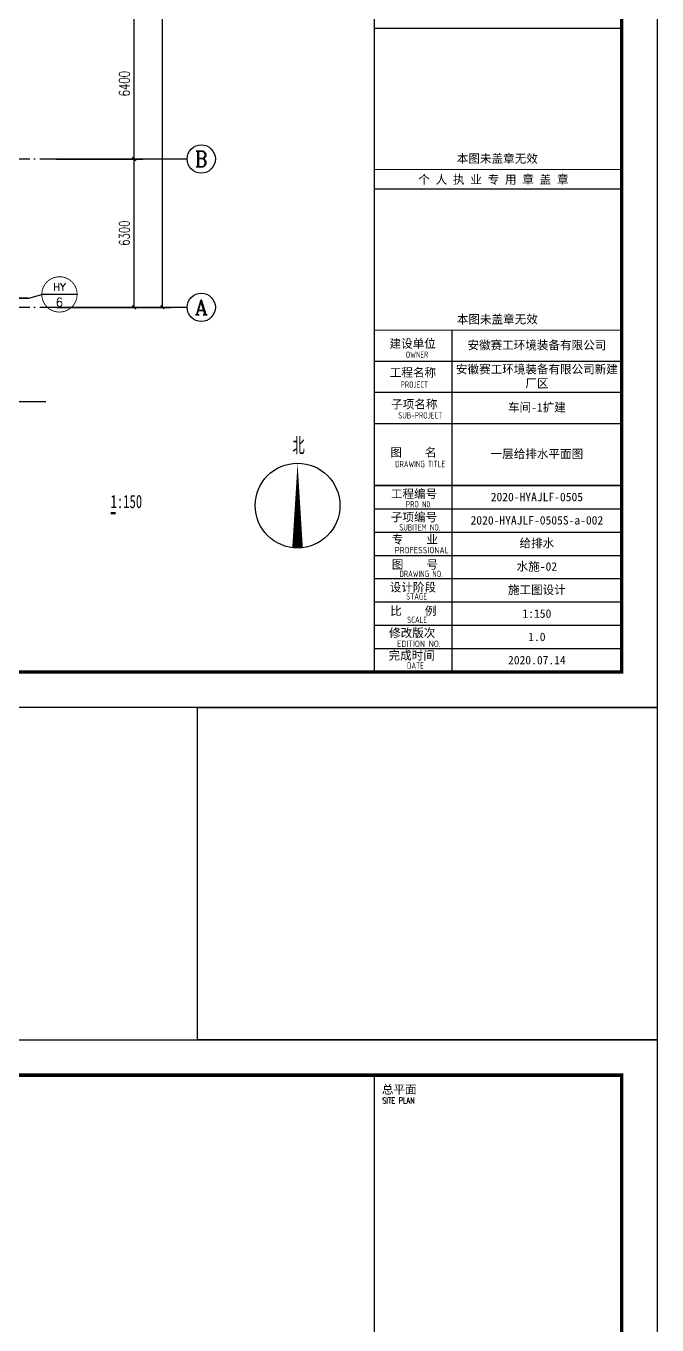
# Model space of a CAD drawing. Extents: x 1635833 to 4277885, y 16914845 to 35313750.
# Drawn here: x 2244082 to 2270874, y 17716153 to 17771325 of the extents above; entities that cross this region are included whole.
import ezdxf
from ezdxf.enums import TextEntityAlignment as Align

# ---------------------------------------------------------------- set-up
doc = ezdxf.new("R2010")
doc.units = 0
doc.header["$LTSCALE"] = 1000
doc.header["$MEASUREMENT"] = 0
doc.linetypes.add('DOTE', pattern=[2.42, 2, -0.2, 0.02, -0.2])
doc.layers.get('Defpoints').update_dxf_attribs({"color": 250})
for name, color, linetype in [('AXIS_TEXT', 7, 'Continuous'), ('AXIS_外部', 171, 'Continuous'), ('DIM_SYMB', 165, 'Continuous'), ('DIM_消防', 3, 'Continuous'), ('DOTE', 8, 'DOTE'), ('PIPE-雨水', 4, 'Continuous'), ('PUB_TEXT', 7, 'Continuous'), ('PUB_TITLE', 4, 'Continuous'), ('TK', 4, 'Continuous')]:
    doc.layers.add(name, color=color, linetype=linetype)
doc.styles.add('_TCH_AXIS', font='COMPLEX', dxfattribs={"bigfont": 'GBCBIG'})
doc.styles.add('_TCH_DIM', font='SIMPLEX', dxfattribs={"bigfont": 'GBCBIG'})
doc.styles.add('_TCH_DIM_T3', font='SIMPLEX', dxfattribs={"width": 0.705882, "bigfont": 'GBCBIG'})
doc.styles.add('_TWT_CIRCLE', font='COMPLEX', dxfattribs={"width": 1.1, "height": 3, "bigfont": 'HZTXT'})
doc.styles.add('COMPLEX', font='COMPLEX')
doc.styles.add('HT', font='simhei.ttf', dxfattribs={"width": 0.7})
doc.styles.add('ROMANS', font='romans', dxfattribs={"width": 0.65, "height": 231.275})
doc.styles.add('TSSD_REIN', font='tssdeng.shx', dxfattribs={"width": 0.7, "bigfont": 'tssdchn.shx'})
doc.styles.add('图签宋体', font='', dxfattribs={"height": 300})
doc.styles.get('图签宋体').set_extended_font_data('NSimSun')
doc.dimstyles.new('_TCH_ARCH&&150', dxfattribs={"dimtxt": 446.25, "dimasz": 150, "dimexe": 375, "dimexo": 450, "dimgap": 189.375, "dimtad": 1, "dimdec": 0, "dimzin": 0, "dimdsep": 46, "dimtxsty": '_TCH_DIM_T3', "dimblk": 'ARCHTICK', "dimcen": 0.09, "dimclrt": 7, "dimazin": 2, "dimtfac": 1, "dimtdec": 0, "dimtix": 1, "dimtmove": 2, "dimatfit": 3, "dimfxl": 0, "dimtolj": 1, "dimtzin": 0, "dimarcsym": 0})

# ---------------------------------------------------------------- blocks, each defined once
blk = doc.blocks.new('GeYuanFrame_88637502', base_point=(20.09, 4.53))
at = {"layer": 'PUB_TITLE'}
blk.add_lwpolyline([(1013.09, 14.53), (1013.09, 111.33)], dxfattribs=at)
at = {"layer": 'TK'}
for p, q in [((991.09, 102.53), (1061.09, 102.53)), ((991.09, 93.73), (1061.09, 93.73)), ((991.09, 84.93), (1013.09, 84.93)), ((991.09, 84.93), (1061.09, 84.93)), ((991.09, 67.37), (1061.09, 67.37)), ((991.09, 67.33), (1061.09, 67.33)), ((991.09, 60.77), (1061.09, 60.77)), ((991.09, 54.17), (1061.09, 54.17)), ((991.09, 47.57), (1061.09, 47.57)), ((991.09, 40.97), (1061.09, 40.97)), ((991.09, 34.37), (1061.09, 34.37)), ((991.09, 27.77), (1061.09, 27.77)), ((991.09, 21.17), (1061.09, 21.17)), ((991.09, 14.53), (1061.09, 14.53))]:
    blk.add_line(p, q, dxfattribs=at)
blk.add_lwpolyline([(20.09, 4.53), (20.09, 598.53), (1071.09, 598.53), (1071.09, 4.53)], close=True, dxfattribs=at)
at = {"layer": 'TK', "const_width": 1}
blk.add_lwpolyline([(45.09, 588.53), (1061.09, 588.53), (1061.09, 14.53), (45.09, 14.53)], close=True, dxfattribs=at)
at = {"layer": 'TK'}
for points, const_width in [([(991.09, 588.53), (991.09, 14.53)], 0.4), ([(991.09, 156.83), (1061.09, 156.83)], 0.35), ([(991.09, 111.33), (1061.09, 111.33)], 0.35), ([(991.09, 67.37), (1061.09, 67.37)], 0.35)]:
    blk.add_lwpolyline(points, dxfattribs=dict(at, const_width=const_width))
for points in [[(991.09, 196.83), (1061.09, 196.83)], [(991.09, 151.33), (1061.09, 151.33)]]:
    blk.add_lwpolyline(points, dxfattribs=at)
at = {"layer": 'TK', "style": '图签宋体'}
for s, p in [('本图未盖章无效', (1014.43, 158.7)), ('个 人 执 业 专 用 章 盖 章', (1003.52, 152.77)), ('本图未盖章无效', (1014.43, 113.2)), ('建设单位', (995.39, 106.33)), ('工程名称', (995.47, 98.12)), ('子项名称', (995.85, 89.14)), ('图    名', (995.63, 75.5)), ('工程编号', (995.77, 63.77)), ('子项编号', (995.77, 57.19)), ('专    业', (996.01, 50.88)), ('图    号', (996.02, 43.77)), ('设计阶段', (995.45, 37.32)), ('比    例', (995.59, 30.63)), ('修改版次', (995.24, 24.41)), ('完成时间', (995.11, 18.02))]:
    blk.add_text(s, height=2.4, dxfattribs=at).set_placement(p)
at = {"layer": 'TK', "style": 'TSSD_REIN'}
for s, width, p in [('OWNER', 0.7, (999.98, 103.48)), ('PROJECT', 0.7, (998.52, 95.02)), ('SUB-PROJECT', 0.7, (997.86, 86.3)), ('DRAWING TITLE', 0.7, (996.97, 72.53)), ('PRO N0.', 0.7, (1000.01, 61.15)), ('SUBITEM NO.', 0.7, (998.15, 54.58)), ('PROFESSIONAL', 0.8, (996.88, 48.15)), ('DRAWING NO.', 0.7, (998.19, 41.45)), ('STAGE', 0.7, (1000.09, 35.03)), ('SCALE', 0.7, (1000.38, 28.42)), ('EDITION NO.', 0.8, (997.53, 21.64)), ('DATE', 0.7, (1000.33, 15.45))]:
    blk.add_text(s, height=1.8, dxfattribs=dict(at, width=width)).set_placement(p)
at = {"layer": 'TK', "char_height": 2.4, "width": 48, "attachment_point": 5, "style": '图签宋体'}
for s, insert in [('安徽赛工环境装备有限公司', (1037.09, 106.93)), ('安徽赛工环境装备有限公司新建厂区', (1037.09, 98.13)), ('车间-1扩建', (1037.09, 89.33)), ('一层给排水平面图', (1037.09, 76.13)), ('2020-HYAJLF-0505', (1037.09, 64.07)), ('2020-HYAJLF-0505S-a-002', (1037.09, 57.47)), ('给排水', (1037.09, 50.87)), ('水施-02', (1037.09, 44.27)), ('施工图设计', (1037.09, 37.67)), ('1:150', (1037.09, 31.07)), ('1.0', (1037.09, 24.47)), ('2020.07.14', (1037.09, 17.88))]:
    blk.add_mtext(s, dxfattribs=dict(at, insert=insert))
blk = doc.blocks.new('GeYuanFrame_33122174', base_point=(20.09, 4.53))
at = {"layer": 'TK'}
blk.add_lwpolyline([(20.09, 4.53), (20.09, 598.53), (1071.09, 598.53), (1071.09, 4.53)], close=True, dxfattribs=at)
at = {"layer": 'TK', "const_width": 1}
blk.add_lwpolyline([(45.09, 588.53), (1061.09, 588.53), (1061.09, 14.53), (45.09, 14.53)], close=True, dxfattribs=at)
at = {"layer": 'TK', "const_width": 0.4}
blk.add_lwpolyline([(991.09, 588.53), (991.09, 14.53)], dxfattribs=at)
at = {"layer": 'TK', "style": '图签宋体'}
blk.add_text('总平面', height=2.4, dxfattribs=at).set_placement((993.23, 583.28))
at = {"layer": 'TK', "style": 'ROMANS', "width": 0.76}
blk.add_text('SITE PLAN', height=1.697, dxfattribs=at).set_placement((993.35, 580.49))
blk = doc.blocks.new('_ArchTick')
at = {"color": 0, "linetype": 'ByBlock', "const_width": 0.4}
blk.add_lwpolyline([(-0.5, -0.5), (0.5, 0.5)], dxfattribs=at)
blk = doc.blocks.new('*D217')
at = {"layer": 'AXIS_外部', "color": 0, "lineweight": -2}
for p, q in [((2245374, 17765675), (2249049, 17765675)), ((2248674, 17759375), (2248674, 17765675)), ((2245374, 17759375), (2249049, 17759375))]:
    blk.add_line(p, q, dxfattribs=at)
at = {"layer": 'Defpoints', "color": 0}
for p in [(2244924, 17765675), (2248674, 17765675), (2244924, 17759375)]:
    blk.add_point(p, dxfattribs=at)
at = {"layer": 'AXIS_外部', "color": 0, "lineweight": -2, "xscale": 150, "yscale": 150, "zscale": 150}
for p, rotation in [((2248674, 17765675), 90), ((2248674, 17759375), 270)]:
    blk.add_blockref('_ArchTick', p, dxfattribs=dict(at, rotation=rotation))
at = {"layer": 'AXIS_外部', "color": 7, "insert": (2248261, 17762525), "char_height": 446.2, "attachment_point": 5, "rotation": 90, "style": '_TCH_DIM_T3'}
blk.add_mtext('\\A1;6300', dxfattribs=at)
blk = doc.blocks.new('*D218')
at = {"layer": 'AXIS_外部', "color": 0, "lineweight": -2}
for p, q in [((2245374, 17772075), (2249049, 17772075)), ((2248674, 17765675), (2248674, 17772075)), ((2245374, 17765675), (2249049, 17765675))]:
    blk.add_line(p, q, dxfattribs=at)
at = {"layer": 'Defpoints', "color": 0}
for p in [(2244924, 17772075), (2248674, 17772075), (2244924, 17765675)]:
    blk.add_point(p, dxfattribs=at)
at = {"layer": 'AXIS_外部', "color": 0, "lineweight": -2, "xscale": 150, "yscale": 150, "zscale": 150}
for p, rotation in [((2248674, 17772075), 90), ((2248674, 17765675), 270)]:
    blk.add_blockref('_ArchTick', p, dxfattribs=dict(at, rotation=rotation))
at = {"layer": 'AXIS_外部', "color": 7, "insert": (2248261, 17768875), "char_height": 446.2, "attachment_point": 5, "rotation": 90, "style": '_TCH_DIM_T3'}
blk.add_mtext('\\A1;6400', dxfattribs=at)
blk = doc.blocks.new('*D227')
at = {"layer": 'AXIS_外部', "color": 0, "lineweight": -2}
for p, q in [((2245374, 17816615), (2250249, 17816615)), ((2249874, 17759375), (2249874, 17816615)), ((2245374, 17759375), (2250249, 17759375))]:
    blk.add_line(p, q, dxfattribs=at)
at = {"layer": 'Defpoints', "color": 0}
for p in [(2244924, 17816615), (2249874, 17816615), (2244924, 17759375)]:
    blk.add_point(p, dxfattribs=at)
at = {"layer": 'AXIS_外部', "color": 0, "lineweight": -2, "xscale": 150, "yscale": 150, "zscale": 150}
for p, rotation in [((2249874, 17816615), 90), ((2249874, 17759375), 270)]:
    blk.add_blockref('_ArchTick', p, dxfattribs=dict(at, rotation=rotation))
at = {"layer": 'AXIS_外部', "color": 7, "insert": (2249461, 17787995), "char_height": 446.2, "attachment_point": 5, "rotation": 90, "style": '_TCH_DIM_T3'}
blk.add_mtext('\\A1;57240', dxfattribs=at)
blk = doc.blocks.new('_AXISO')
blk.add_circle((0, 0), 0.5)
at = {"layer": 'AXIS_TEXT', "style": 'COMPLEX', "width": 1.041667}
blk.add_attdef('A', text='', height=0.56, dxfattribs=at).set_placement((-0.25, -0.28), (0.25, -0.28), align=Align.FIT)

msp = doc.modelspace()

# ---------------------------------------------------------------- linework, layer by layer
msp.add_lwpolyline([(2270873.512, 17728264.017), (2251358.772, 17728264.017), (2251358.772, 17742386.026), (2270873.512, 17742386.026)], close=True)
at = {"layer": 'AXIS_外部'}
for p, q in [((2244923.512, 17765675.393), (2250923.512, 17765675.393)), ((2244923.512, 17759375.393), (2250923.512, 17759375.393))]:
    msp.add_line(p, q, dxfattribs=at)
at = {"layer": 'DIM_SYMB', "color": 150}
msp.add_lwpolyline([(2130923.512, 17755375.393), (2187810.05, 17755375.393), (2187886.484, 17755585.393), (2187960.541, 17755165.393), (2188035.05, 17755375.393), (2244923.512, 17755375.393)], dxfattribs=at)
at = {"layer": 'DIM_SYMB'}
msp.add_lwpolyline([(2255611.97, 17749155.227, 450, 0, 0), (2255611.97, 17752755.227, 0, 0, 0)], format="xyseb", dxfattribs=at)
at = {"layer": 'DIM_SYMB', "const_width": 105}
msp.add_lwpolyline([(2247673.739, 17750636.606), (2247883.739, 17750636.606)], dxfattribs=at)
at = {"layer": 'DIM_SYMB'}
msp.add_circle((2255611.97, 17750955.227), 1800, dxfattribs=at)
at = {"layer": 'DIM_消防'}
for p in [(2244201.392, 17759761.462), (2246253.609, 17759924.027)]:
    msp.add_line(p, (2244753.609, 17759924.027), dxfattribs=at)
at = {"layer": 'DIM_消防', "const_width": 37.5}
msp.add_lwpolyline([(2246253.609, 17759924.027, 1), (2244753.609, 17759924.027, 1)], format="xyb", close=True, dxfattribs=at)
at = {"layer": 'DOTE'}
for p, q in [((2130923.512, 17765675.393), (2244923.512, 17765675.393)), ((2130923.512, 17759375.393), (2244923.512, 17759375.393))]:
    msp.add_line(p, q, dxfattribs=at)
at = {"layer": 'PIPE-雨水', "linetype": 'Continuous', "ltscale": 1.5, "const_width": 75}
msp.add_lwpolyline([(2243051.997, 17759761.462), (2244201.392, 17759761.462)], dxfattribs=at)

# ---------------------------------------------------------------- block references
at = {"xscale": 150, "yscale": 150, "zscale": 150}
for name, p in [('GeYuanFrame_88637502', (2113223.512, 17742386.026)), ('GeYuanFrame_33122174', (2113223.512, 17639164.017))]:
    msp.add_blockref(name, p, dxfattribs=at)
at = {"layer": 'AXIS_外部'}
ref = msp.add_blockref('_AXISO', (2251523.512, 17765675.393), dxfattribs=dict(at, xscale=1200, yscale=1200, zscale=1200))
ref.add_attrib('A', 'B', dxfattribs={"layer": 'AXIS_TEXT', "height": 652.886, "style": '_TCH_AXIS'}).set_placement((2251259.249, 17765348.95), (2251787.776, 17765348.95), align=Align.FIT)
ref = msp.add_blockref('_AXISO', (2251523.512, 17759375.393), dxfattribs=dict(at, xscale=1200, yscale=1200, zscale=1200))
ref.add_attrib('A', 'A', dxfattribs={"layer": 'AXIS_TEXT', "height": 637.776, "style": '_TCH_AXIS'}).set_placement((2251250.18, 17759056.506), (2251796.845, 17759056.506), align=Align.FIT)

# ---------------------------------------------------------------- texts
at = {"layer": 'DIM_消防', "color": 7, "style": '_TWT_CIRCLE'}
for s, height, width, p, p2 in [('HY', 327.5024, 1.093782, (2245233.947, 17760072.964), (2245773.272, 17760072.964)), ('6', 384.204, 1.271123, (2245349.05, 17759399.944), (2245658.169, 17759399.944))]:
    msp.add_text(s, height=height, dxfattribs=dict(at, width=width)).set_placement(p, p2, align=Align.FIT)
at = {"layer": 'PUB_TEXT', "style": '_TCH_DIM'}
msp.add_text('北', height=723.404, dxfattribs=at).set_placement((2255396.545, 17753130.227))
at = {"layer": 'PUB_TEXT', "style": 'HT', "width": 0.7}
msp.add_text('1:150', height=563.2911, dxfattribs=at).set_placement((2247673.739, 17750846.606))

# ---------------------------------------------------------------- dimensions: what is measured, and where the dimension line sits
at = {"layer": 'AXIS_外部'}
for p1, p2, distance, picture, middle in [((2244923.512, 17759375.393), (2244923.512, 17816615.393), -4950, '*D227', (2249461.012, 17787995.393)), ((2244923.512, 17765675.393), (2244923.512, 17772075.393), -3750, '*D218', (2248261.012, 17768875.393)), ((2244923.512, 17759375.393), (2244923.512, 17765675.393), -3750, '*D217', (2248261.012, 17762525.393))]:
    dim = msp.add_aligned_dim(p1=p1, p2=p2, distance=distance, dimstyle='_TCH_ARCH&&150', dxfattribs=at)
    dim.commit()
    dim.dimension.update_dxf_attribs({"geometry": picture, "text_midpoint": middle})

doc.saveas('drawing.dxf')
